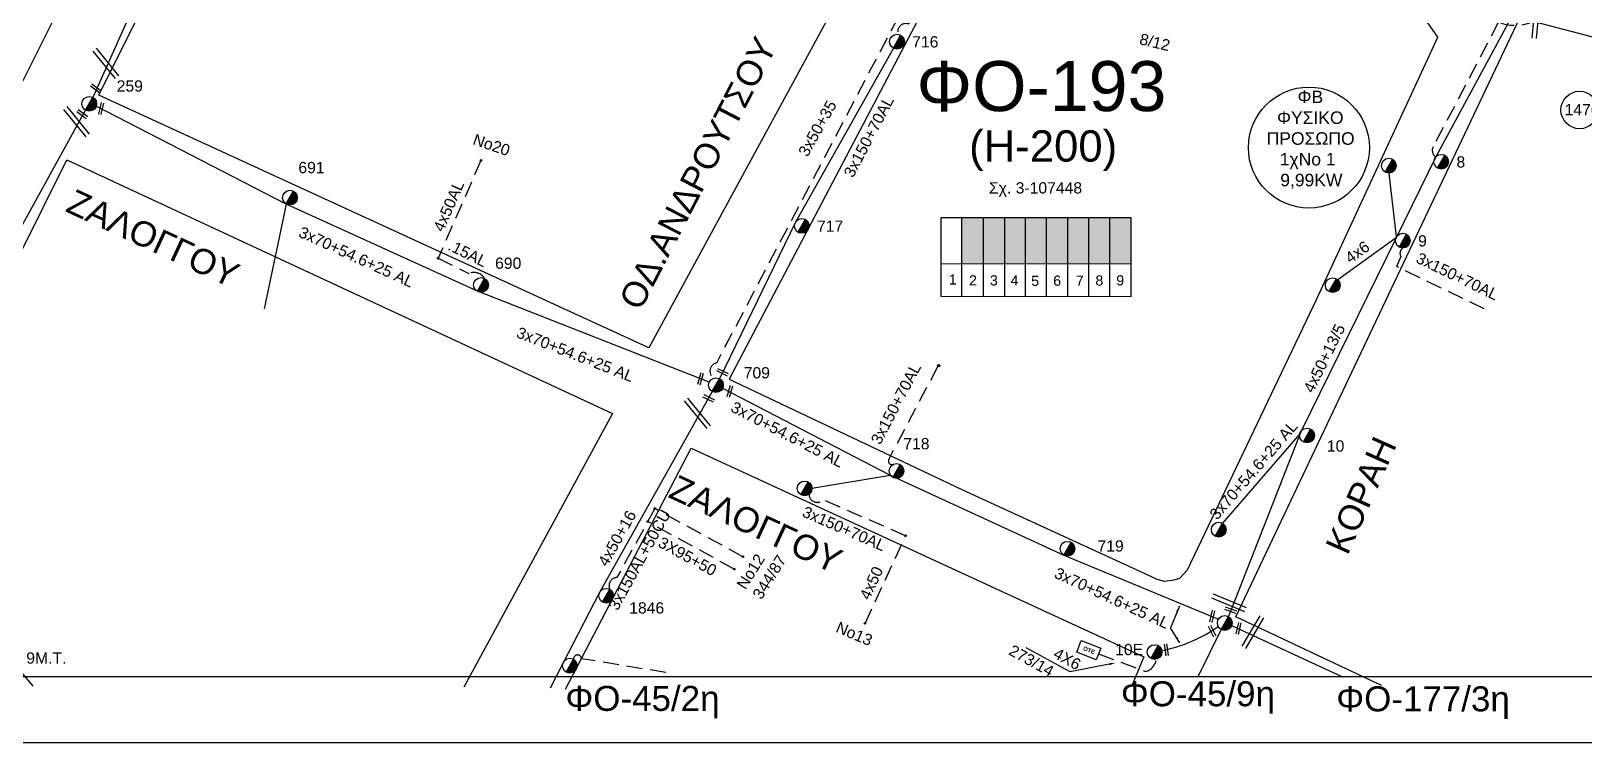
# Model space of a CAD drawing. Header units: millimetres. Extents: x 1020 to 3238, y 796 to 1818.
# Drawn here: x 1144.2 to 1392.6, y 796.3 to 910.1 of the extents above; entities that cross this region are included whole.
import ezdxf
from ezdxf import colors
from ezdxf.entities.mleader import LeaderData, LeaderLine
from ezdxf.enums import TextEntityAlignment as Align
from ezdxf.math import Vec2, Vec3

# ---------------------------------------------------------------- set-up
doc = ezdxf.new("R2010")
doc.units = ezdxf.units.MM
doc.linetypes.add('DASHED', pattern=[19.05, 12.7, -6.35])
for name, color, linetype, lineweight in [('.15', 7, 'Continuous', 30), ('.15AL', 7, 'DASHED', 30), ('3x150+70AL', 7, 'DASHED', 30), ('3x150AL+50CU', 7, 'Continuous', 30), ('3x50+35', 7, 'Continuous', 30), ('3x70+54.6+25 AL', 7, 'SYN_LINE', 30), ('3X95+50', 7, 'Continuous', 30), ('4x25', 7, 'Continuous', 30), ('4x50', 7, 'Continuous', 30), ('4x50+13_5', 7, 'Continuous', 30), ('4x50+16', 7, 'Continuous', 30), ('4x50+16AL', 7, 'Continuous', 30), ('4x50AL', 7, 'Continuous', 30), ('4x6', 7, 'SYN_LINE', 30), ('Υπόβαθρο ΔΕΗ', 7, 'Continuous', 30)]:
    doc.layers.add(name, color=color, linetype=linetype, lineweight=lineweight)
for name, color, linetype in [('Pillar OTE', 7, 'Continuous'), ('text οδών', 7, 'Continuous'), ('text_kalodion', 7, 'Continuous'), ('Άγνωστα', 7, 'Continuous'), ('ΑΓΝΩΣΤΟ ΕΝΑΕΡΙΟ ΚΑΛΩΔΙΟ', 7, 'Continuous'), ('ΑΓΝΩΣΤΟ ΥΠΟΓΕΙΟ ΚΑΛΩΔΙΟ', 7, 'DASHED'), ('Επιγραφές - Σχήματα', 7, 'Continuous'), ('Καλώδια ΧΤ   3x150AL+50CU', 7, 'DASHED'), ('Μηχανική τομή', 7, 'Continuous'), ('Στύλος ΦΜ', 7, 'Continuous'), ('Στύλος ΦΜ @ 1', 7, 'Continuous'), ('Συνδέσεις', 7, 'Continuous'), ('Συνεστραμμένα ΧΤ   3x70+54.6+25 AL', 7, 'SYN_LINE'), ('Τομή', 7, 'Continuous')]:
    doc.layers.add(name, color=color, linetype=linetype)
doc.styles.add('arial', font='arial.ttf')
doc.styles.get("Standard").update_dxf_attribs({"font": 'arial.ttf'})
doc.linetypes.add('SYN_LINE', pattern='A,0.5,-0.0001,["/\\/\\/\\/",Standard,S=0.1,R=0,X=0,Y=-0.05],-0.25', length=0.7501)
doc.dimstyles.new('ISO-25', dxfattribs={"dimtxt": 2.5, "dimasz": 2.5, "dimexe": 1.25, "dimexo": 0.625, "dimtad": 1, "dimtxsty": 'Standard', "dimcen": 2.5, "dimadec": 0, "dimazin": 0, "dimtfac": 1, "dimtmove": 0, "dimatfit": 3, "dimfxl": 1, "dimarcsym": 0})

# ---------------------------------------------------------------- blocks, each defined once
blk = doc.blocks.new('ΥΠΑΡΧΩΝ ΤΣΙΜΕΝΤΕΝΙΟΣ ΣΤΥΛΟΣ')
at = {"layer": 'Στύλος ΦΜ'}
blk.add_hatch(color=7, dxfattribs=at).paths.add_polyline_path([(-1.29, -2.28, 0.574793), (2.62, 0, 0.268822), (1.3, 2.27)])
at = {"layer": 'Στύλος ΦΜ', "color": 7}
blk.add_line((-1.29, -2.28), (1.3, 2.27), dxfattribs=at)
blk.add_circle((0, 0), 2.62, dxfattribs=at)
at = {"layer": 'Στύλος ΦΜ', "flags": 4}
for tag, p in [('ΑΡΙΘΜΟΣ', (-4.68, 8.05)), ('ΤΥΠΟΣ', (-4.91, 3.03))]:
    blk.add_attdef(tag, p, '', height=4, dxfattribs=at)
blk = doc.blocks.new('ΤΟΜΗ')
at = {"layer": 'Τομή', "ltscale": 40}
for p, q in [((-5.68, 0), (17.06, 0)), ((-5.68, -2.77), (17.06, -2.77))]:
    blk.add_line(p, q, dxfattribs=at)
blk = doc.blocks.new('_ΣΥΝΔΕΣΗ')
at = {"layer": 'Συνδέσεις', "linetype": 'SYN_LINE', "ltscale": 40}
blk.add_hatch(color=256, dxfattribs=at).paths.add_polyline_path([(0.5, -0.01, 1), (-0.5, -0.01, 1)])
at = {"layer": 'Συνδέσεις'}
blk.add_circle((0, -0.01), 0.5, dxfattribs=at)
blk = doc.blocks.new('ΜΗΧΑΝΙΚΗ ΤΟΜΗ')
at = {"layer": 'Μηχανική τομή', "ltscale": 40}
for p, q in [((-1.89, 0.78), (5.68, 0.78)), ((-1.89, -0.78), (5.68, -0.78))]:
    blk.add_line(p, q, dxfattribs=at)
blk = doc.blocks.new('PILLAR ΟΤΕ')
at = {"layer": 'Pillar OTE', "ltscale": 40}
blk.add_lwpolyline([(-3.31, 2.02), (3.39, 2.02), (3.39, -1.99), (-3.31, -1.99)], close=True, dxfattribs=at)
at = {"layer": 'Pillar OTE', "insert": (-1.81, 0.71), "char_height": 1.3575, "width": 109.961, "attachment_point": 1}
blk.add_mtext('{\\fArial|b1|i0|c161|p34;OTE}', dxfattribs=at)

msp = doc.modelspace()

# ---------------------------------------------------------------- hatches: boundary and pattern name
at = {"layer": 'Καλώδια ΧΤ   3x150AL+50CU', "linetype": 'DASHED', "lineweight": -3, "ltscale": 0.2}
h = msp.add_hatch(color=6, dxfattribs=at)
h.dxf.hatch_style = 1
h.paths.add_polyline_path([(1296.53, 880.26), (1293.09, 880.26), (1293.09, 872.9), (1296.53, 872.89)])
h = msp.add_hatch(color=173, dxfattribs=at)
h.dxf.hatch_style = 1
h.paths.add_polyline_path([(1296.53, 872.89), (1299.97, 872.89), (1299.97, 880.26), (1296.53, 880.26)])
h = msp.add_hatch(color=2, dxfattribs=at)
h.dxf.hatch_style = 1
h.paths.add_polyline_path([(1303.27, 880.26), (1299.97, 880.26), (1299.97, 872.89), (1303.27, 872.89)])
h = msp.add_hatch(color=30, dxfattribs=at)
h.dxf.hatch_style = 1
h.paths.add_polyline_path([(1303.27, 872.89), (1306.65, 872.88), (1306.65, 880.26), (1303.27, 880.26)])
h = msp.add_hatch(color=1, dxfattribs=at)
h.dxf.hatch_style = 1
h.paths.add_polyline_path([(1306.65, 872.88), (1310.05, 872.88), (1310.05, 880.26), (1306.65, 880.26)])
h = msp.add_hatch(color=85, dxfattribs=at)
h.dxf.hatch_style = 1
h.paths.add_polyline_path([(1309.99, 872.88), (1313.39, 872.88), (1313.39, 880.26), (1309.99, 880.26)])
h = msp.add_hatch(color=5, dxfattribs=at)
h.dxf.hatch_style = 1
h.paths.add_polyline_path([(1313.33, 872.89), (1316.72, 872.88), (1316.72, 880.26), (1313.33, 880.26)])
h = msp.add_hatch(color=62, dxfattribs=at)
h.dxf.hatch_style = 1
h.paths.add_polyline_path([(1316.65, 872.88), (1320.04, 872.88), (1320.04, 880.25), (1316.65, 880.26)])

# ---------------------------------------------------------------- linework, layer by layer
at = {"layer": '.15', "color": 30, "linetype": 'DASHED', "lineweight": -3, "ltscale": 0.2}
msp.add_lwpolyline([(1298.95, 935.93, 1.388993), (1295.74, 932.46), (1284.58, 911.2, 0.632264), (1282.91, 909.55)], format="xyb", dxfattribs=at)
at = {"layer": '.15', "color": 5, "linetype": 'DASHED', "lineweight": -3, "ltscale": 0.2}
msp.add_lwpolyline([(1390.86, 913.88), (1387.62, 914.75, -0.398731), (1378.93, 911.54), (1368.46, 891.57, 0.384962), (1368.87, 889.97, 0.936699)], format="xyb", dxfattribs=at)
at = {"layer": '.15AL', "color": 30, "lineweight": -3, "ltscale": 0.2}
msp.add_lwpolyline([(1209.33, 873.75), (1214.25, 871.33, -0.375909), (1216.78, 870.53, 8.189305)], format="xyb", dxfattribs=at)
at = {"lineweight": -3}
msp.add_lwpolyline([(1059.16, 1801.46), (3011.12, 1801.46), (3011.12, 806.84), (1059.16, 806.84)], close=True, dxfattribs=at)
at = {"lineweight": -3, "ltscale": 0.2}
msp.add_circle((1348.59, 891.46), 9.67, dxfattribs=at)
at = {"layer": '3x150+70AL', "color": 2, "linetype": 'DASHED', "lineweight": -3, "ltscale": 0.2}
for points in [[(1299.91, 935.69, 1.113486), (1293.54, 932.56), (1253.85, 857, 0.669165), (1253.42, 854.6)], [(1289.24, 856.48), (1281.41, 841.62, 0.647837), (1282.07, 840.78, 0.791846)], [(1284.1, 829.39), (1270.9, 835.14, -0.685664), (1268.67, 836.04, 3.659424)]]:
    msp.add_lwpolyline(points, format="xyb", dxfattribs=at)
at = {"layer": '3x150+70AL', "color": 5, "linetype": 'DASHED', "lineweight": -3, "ltscale": 0.2}
msp.add_lwpolyline([(1376.63, 865.67), (1362.63, 872.42), (1363.32, 874.01, -0.427049), (1363.64, 875.4, -0.966609)], format="xyb", dxfattribs=at)
at = {"layer": '3x150AL+50CU', "color": 6, "linetype": 'DASHED', "lineweight": -3, "ltscale": 0.2}
msp.add_lwpolyline([(1258.09, 826.04), (1244, 833.74), (1237.94, 822.72, 0.541481), (1236.8, 820.82, -1851.319549)], format="xyb", dxfattribs=at)
at = {"layer": '3x50+35', "color": 30, "lineweight": -3, "ltscale": 0.2}
msp.add_lwpolyline([(1282.14, 907.37), (1266.49, 879.54), (1254.36, 854.5)], dxfattribs=at)
at = {"layer": '3x70+54.6+25 AL', "color": 1, "linetype": 'SYN_LINE', "lineweight": -3, "ltscale": 15}
msp.add_lwpolyline([(1184.45, 962.14), (1169.29, 933.42), (1154.14, 899.47)], dxfattribs=at)
at = {"layer": '3x70+54.6+25 AL', "color": 30, "linetype": 'SYN_LINE', "lineweight": -3, "ltscale": 20}
msp.add_lwpolyline([(1252.7, 853.95), (1215.62, 868.48), (1185.06, 882.43), (1154.67, 898.07)], dxfattribs=at)
at = {"layer": '3x70+54.6+25 AL', "color": 2, "linetype": 'SYN_LINE', "lineweight": -3, "ltscale": 20}
msp.add_lwpolyline([(1254.84, 852.99), (1281.65, 839.1), (1309.41, 826.29), (1334.11, 816.04)], dxfattribs=at)
at = {"layer": '3x70+54.6+25 AL', "color": 5, "linetype": 'SYN_LINE', "lineweight": -3, "ltscale": 20}
msp.add_lwpolyline([(1347.14, 845.67), (1334.76, 831.39)], dxfattribs=at)
at = {"layer": '3x70+54.6+25 AL', "color": 1, "linetype": 'SYN_LINE', "lineweight": -3, "ltscale": 10}
msp.add_arc((1320.87, 833.5), 22.83, 280.5744, 305.4029, dxfattribs=at)
at = {"layer": '3X95+50', "color": 6, "linetype": 'DASHED', "lineweight": -3, "ltscale": 0.2}
msp.add_lwpolyline([(1256.69, 824.06), (1242.85, 831.66)], dxfattribs=at)
at = {"layer": '4x25', "color": 30, "linetype": 'SYN_LINE', "lineweight": -3, "ltscale": 20}
msp.add_lwpolyline([(1185.06, 882.43), (1181.5, 865.65)], dxfattribs=at)
at = {"layer": '4x50', "color": 2, "lineweight": -3, "ltscale": 0.2}
msp.add_lwpolyline([(1269.11, 837), (1281.65, 839.1)], dxfattribs=at)
at = {"layer": '4x50', "color": 2, "linetype": 'DASHED', "lineweight": -3, "ltscale": 0.2}
msp.add_lwpolyline([(1277.62, 815.39), (1284.1, 829.39)], dxfattribs=at)
at = {"layer": '4x50+13_5', "color": 5, "lineweight": -3, "ltscale": 0.2}
msp.add_lwpolyline([(1381.21, 912.72), (1368.87, 889.97), (1362.53, 877.01), (1347.28, 846.01), (1335.71, 816.47)], dxfattribs=at)
at = {"layer": '4x50+16', "color": 6, "lineweight": -3, "ltscale": 0.2}
msp.add_lwpolyline([(1253.19, 852.45), (1235.15, 820.3), (1229.28, 808.96), (1227.24, 805.01)], dxfattribs=at)
at = {"layer": '4x50+16AL', "color": 85, "lineweight": -3, "ltscale": 0.2}
msp.add_lwpolyline([(1120.94, 832.72), (1130.53, 856.74), (1152.97, 897.43)], dxfattribs=at)
at = {"layer": '4x50AL', "color": 30, "linetype": 'DASHED', "lineweight": -3, "ltscale": 0.2}
msp.add_lwpolyline([(1216.19, 889.4), (1209.33, 873.75)], dxfattribs=at)
at = {"layer": '4x6', "color": 5, "lineweight": -3, "ltscale": 0.2}
msp.add_lwpolyline([(1362.53, 877.01), (1353.23, 870.29)], dxfattribs=at)
at = {"layer": '4x6', "color": 1, "linetype": 'DASHED', "lineweight": -3, "ltscale": 0.2}
msp.add_lwpolyline([(1314.97, 810.52), (1322.52, 807.67, 0.291752), (1324.19, 809.65, 16.302643)], format="xyb", dxfattribs=at)
at = {"layer": 'Pillar OTE', "lineweight": -3, "ltscale": 40}
for points in [[(1289.76, 867.62), (1289.76, 880.26), (1320.1, 880.25), (1320.1, 867.59), (1289.76, 867.62)], [(1293.09, 867.61), (1293.09, 880.26)], [(1296.53, 867.61), (1296.53, 880.26)], [(1299.97, 867.61), (1299.97, 880.26)], [(1303.27, 867.6), (1303.27, 880.26)], [(1306.65, 867.6), (1306.65, 880.26)], [(1310.05, 867.6), (1310.05, 880.26)], [(1313.39, 867.59), (1313.39, 880.26)], [(1316.77, 867.59), (1316.78, 880.26)], [(1289.76, 872.9), (1320.1, 872.87)]]:
    msp.add_lwpolyline(points, dxfattribs=at)
at = {"layer": 'ΑΓΝΩΣΤΟ ΕΝΑΕΡΙΟ ΚΑΛΩΔΙΟ', "color": 5, "lineweight": -3, "ltscale": 0.2}
msp.add_lwpolyline([(1362.61, 877.18), (1361.43, 887.38)], dxfattribs=at)
at = {"layer": 'ΑΓΝΩΣΤΟ ΕΝΑΕΡΙΟ ΚΑΛΩΔΙΟ', "color": 30, "lineweight": -3, "ltscale": 0.2}
msp.add_lwpolyline([(1336.23, 815.04), (1353.96, 806.84)], dxfattribs=at)
at = {"layer": 'ΑΓΝΩΣΤΟ ΕΝΑΕΡΙΟ ΚΑΛΩΔΙΟ', "color": 1, "lineweight": -3, "ltscale": 0.2}
msp.add_lwpolyline([(1334.55, 814.43), (1330.81, 806.84)], dxfattribs=at)
at = {"layer": 'ΑΓΝΩΣΤΟ ΥΠΟΓΕΙΟ ΚΑΛΩΔΙΟ', "color": 6, "lineweight": -3, "ltscale": 0.2}
msp.add_lwpolyline([(1245.74, 807.52), (1232.27, 809.73, 1.015154), (1231, 809.64, 0.010376)], format="xyb", dxfattribs=at)
at = {"layer": 'Επιγραφές - Σχήματα', "lineweight": -3}
msp.add_lwpolyline([(1019.92, 1815.41), (3237.54, 1815.41), (3238.24, 796.27), (1019.92, 796.27)], close=True, dxfattribs=at)
at = {"layer": 'Υπόβαθρο ΔΕΗ', "color": 7, "lineweight": -3}
for points in [[(1138.04, 970.71), (1169.16, 964.14), (1170.17, 963.7), (1170.78, 963.23), (1171.35, 962.41), (1171.71, 961.63), (1171.74, 960.98), (1171.79, 960.16), (1171.72, 959.32), (1171.51, 958.68), (1171.07, 958.07), (1170.62, 957.5), (1116.65, 849.69), (1116, 848.58), (1115.23, 847.82), (1114.56, 847.34), (1113.25, 846.91), (1111.67, 846.83), (1110.76, 847.25), (1109.83, 847.65), (1108.64, 849.15), (1087.1, 875.07)], [(1185.75, 961.32), (1280.56, 937.24), (1281.65, 936.78), (1282.28, 936.03), (1282.72, 935.22), (1282.98, 934.21), (1282.8, 932.94), (1282.31, 931.78), (1243.03, 859.41), (1155.07, 899.82)], [(1297.14, 932.97), (1255.88, 854.42), (1293.07, 836.8), (1322.38, 823.38), (1324.26, 822.46), (1325.48, 822.12), (1327.05, 822.36), (1327.97, 822.6), (1329.2, 823.93), (1349.87, 867.29), (1369.21, 909.11), (1364.31, 916.21)]]:
    msp.add_lwpolyline(points, close=True, dxfattribs=at)
for points in [[(1360.2, 805.47), (1336.91, 816.44), (1382.33, 912.17), (1464.53, 890.72), (1466.2, 890.08), (1467.13, 889.23), (1467.84, 888.14), (1468.14, 886.99), (1468.18, 885.92), (1468, 885.12), (1467.37, 883.6), (1456.52, 861.83), (1427.9, 805.34)], [(1144.57, 805.34), (1121.65, 832.82), (1134.88, 859.23), (1149.97, 889.49), (1237.23, 848.93), (1213.45, 805.18)], [(1229.73, 804.86), (1249.82, 843.42), (1322.2, 810.03), (1320.26, 805.41)]]:
    msp.add_lwpolyline(points, dxfattribs=at)
at = {"layer": 'Υπόβαθρο ΔΕΗ', "lineweight": -3}
msp.add_circle((1391.89, 897.46), 3, dxfattribs=at)

# ---------------------------------------------------------------- block references
at = {"layer": 'Pillar OTE', "xscale": 0.5, "yscale": 0.5, "zscale": 0.5, "rotation": 339}
msp.add_blockref('PILLAR ΟΤΕ', (1313.37, 811.1), dxfattribs=at)
at = {"layer": 'Μηχανική τομή', "lineweight": -3}
for p, xscale, yscale, zscale, rotation in [((1154.99, 900.59), 0.2499999999999677, 0.2499999999999677, 0.2499999999999677, 142.7178040235174), ((1152.81, 896.48), 0.2499999999999677, 0.2499999999999677, 0.2499999999999677, 142.7178040235174), ((1155.38, 897.23), 0.2499999999999677, 0.2499999999999677, 0.2499999999999677, 76.76918095440216), ((1251.21, 854.05), 0.2499999999999677, 0.2499999999999677, 0.2499999999999677, 74.02456761277536), ((1255.28, 855.31), 0.2499999999999678, 0.2499999999999678, 0.2499999999999678, 154.3110695958513), ((1253.06, 851.11), 0.2499999999999678, 0.2499999999999678, 0.2499999999999678, 154.3110695958513), ((1255.87, 852.05), 0.2499999999999677, 0.2499999999999677, 0.2499999999999677, 74.02456761277536), ((1333.04, 816.05), 0.2499999999999677, 0.2499999999999677, 0.2499999999999677, 76.76918095440216), ((1336.54, 817.3), 0.2499999999999678, 0.2499999999999678, 0.2499999999999678, 160.0479826606599), ((1333.36, 813.68), 0.2499999999999677, 0.2499999999999677, 0.2499999999999677, 116.0485750276942), ((1337.26, 814.11), 0.2499999999999677, 0.2499999999999677, 0.2499999999999677, 76.76918095440216), ((1325.9, 810.68), 0.2499999999999677, 0.2499999999999677, 0.2499999999999677, 98.83420091364934)]:
    msp.add_blockref('ΜΗΧΑΝΙΚΗ ΤΟΜΗ', p, dxfattribs=dict(at, xscale=xscale, yscale=yscale, zscale=zscale, rotation=rotation))
at = {"layer": 'Στύλος ΦΜ @ 1', "lineweight": -3, "ltscale": 40}
ref = msp.add_blockref('ΥΠΑΡΧΩΝ ΤΣΙΜΕΝΤΕΝΙΟΣ ΣΤΥΛΟΣ', (1282.72, 908.39), dxfattribs=dict(at, xscale=0.4499999999998245, yscale=0.4499999999998245, zscale=0.4499999999998245))
ref.add_attrib('ΤΥΠΟΣ', '716', (1285.15, 907.46), dxfattribs={"layer": 'Στύλος ΦΜ', "height": 1.8, "rotation": 360, "flags": 4})
ref = msp.add_blockref('ΥΠΑΡΧΩΝ ΤΣΙΜΕΝΤΕΝΙΟΣ ΣΤΥΛΟΣ', (1153.55, 898.45), dxfattribs=dict(at, xscale=0.4499999999998781, yscale=0.4499999999998781, zscale=0.4499999999998781))
ref.add_attrib('ΤΥΠΟΣ', '259', (1157.94, 900.4), dxfattribs={"layer": 'Στύλος ΦΜ', "height": 1.8, "flags": 4})
ref = msp.add_blockref('ΥΠΑΡΧΩΝ ΤΣΙΜΕΝΤΕΝΙΟΣ ΣΤΥΛΟΣ', (1185.64, 883.46), dxfattribs=dict(at, xscale=0.449999999999813, yscale=0.449999999999813, zscale=0.449999999999813))
ref.add_attrib('ΤΥΠΟΣ', '691', (1186.99, 887.36), dxfattribs={"layer": 'Στύλος ΦΜ', "height": 1.8, "rotation": 360, "flags": 4})
for p, xscale, yscale, zscale in [((1361.37, 888.56), 0.4499999999998245, 0.4499999999998245, 0.4499999999998245), ((1352.4, 869.46), 0.4499999999998245, 0.4499999999998245, 0.4499999999998245), ((1267.94, 836.96), 0.449999999999813, 0.449999999999813, 0.449999999999813), ((1334.17, 830.37), 0.4499999999998245, 0.4499999999998245, 0.4499999999998245), ((1335.13, 815.45), 0.4499999999998245, 0.4499999999998245, 0.4499999999998245), ((1230.41, 808.62), 0.449999999999813, 0.449999999999813, 0.449999999999813)]:
    msp.add_blockref('ΥΠΑΡΧΩΝ ΤΣΙΜΕΝΤΕΝΙΟΣ ΣΤΥΛΟΣ', p, dxfattribs=dict(at, xscale=xscale, yscale=yscale, zscale=zscale))
ref = msp.add_blockref('ΥΠΑΡΧΩΝ ΤΣΙΜΕΝΤΕΝΙΟΣ ΣΤΥΛΟΣ', (1369.75, 889.19), dxfattribs=dict(at, xscale=0.4499999999998245, yscale=0.4499999999998245, zscale=0.4499999999998245))
ref.add_attrib('ΤΥΠΟΣ', '8', (1372.19, 888.26), dxfattribs={"layer": 'Στύλος ΦΜ', "height": 1.8, "rotation": 360, "flags": 4})
ref = msp.add_blockref('ΥΠΑΡΧΩΝ ΤΣΙΜΕΝΤΕΝΙΟΣ ΣΤΥΛΟΣ', (1267.5, 878.93), dxfattribs=dict(at, xscale=0.4499999999998245, yscale=0.4499999999998245, zscale=0.4499999999998245))
ref.add_attrib('ΤΥΠΟΣ', '717', (1269.93, 877.99), dxfattribs={"layer": 'Στύλος ΦΜ', "height": 1.8, "rotation": 360, "flags": 4})
ref = msp.add_blockref('ΥΠΑΡΧΩΝ ΤΣΙΜΕΝΤΕΝΙΟΣ ΣΤΥΛΟΣ', (1363.62, 876.58), dxfattribs=dict(at, xscale=0.4499999999998245, yscale=0.4499999999998245, zscale=0.4499999999998245))
ref.add_attrib('ΤΥΠΟΣ', '9', (1366.06, 875.64), dxfattribs={"layer": 'Στύλος ΦΜ', "height": 1.8, "rotation": 360, "flags": 4})
ref = msp.add_blockref('ΥΠΑΡΧΩΝ ΤΣΙΜΕΝΤΕΝΙΟΣ ΣΤΥΛΟΣ', (1216.2, 869.5), dxfattribs=dict(at, xscale=0.449999999999813, yscale=0.449999999999813, zscale=0.449999999999813))
ref.add_attrib('ΤΥΠΟΣ', '690', (1218.45, 872.07), dxfattribs={"layer": 'Στύλος ΦΜ', "height": 1.8, "rotation": 360, "flags": 4})
ref = msp.add_blockref('ΥΠΑΡΧΩΝ ΤΣΙΜΕΝΤΕΝΙΟΣ ΣΤΥΛΟΣ', (1253.77, 853.47), dxfattribs=dict(at, xscale=0.449999999999813, yscale=0.449999999999813, zscale=0.449999999999813))
ref.add_attrib('ΤΥΠΟΣ', '709', (1258.21, 854.55), dxfattribs={"layer": 'Στύλος ΦΜ', "height": 1.8, "rotation": 360, "flags": 4})
ref = msp.add_blockref('ΥΠΑΡΧΩΝ ΤΣΙΜΕΝΤΕΝΙΟΣ ΣΤΥΛΟΣ', (1282.64, 839.75), dxfattribs=dict(at, xscale=0.449999999999813, yscale=0.449999999999813, zscale=0.449999999999813))
ref.add_attrib('ΤΥΠΟΣ', '718', (1283.73, 843.21), dxfattribs={"layer": 'Στύλος ΦΜ', "height": 1.8, "rotation": 360, "flags": 4})
ref = msp.add_blockref('ΥΠΑΡΧΩΝ ΤΣΙΜΕΝΤΕΝΙΟΣ ΣΤΥΛΟΣ', (1348.29, 845.42), dxfattribs=dict(at, xscale=0.4499999999998245, yscale=0.4499999999998245, zscale=0.4499999999998245))
ref.add_attrib('ΤΥΠΟΣ', '10', (1351.46, 842.85), dxfattribs={"layer": 'Στύλος ΦΜ', "height": 1.8, "rotation": 360, "flags": 4})
ref = msp.add_blockref('ΥΠΑΡΧΩΝ ΤΣΙΜΕΝΤΕΝΙΟΣ ΣΤΥΛΟΣ', (1309.99, 827.32), dxfattribs=dict(at, xscale=0.449999999999813, yscale=0.449999999999813, zscale=0.449999999999813))
ref.add_attrib('ΤΥΠΟΣ', '719', (1314.78, 826.86), dxfattribs={"layer": 'Στύλος ΦΜ', "height": 1.8, "rotation": 360, "flags": 4})
ref = msp.add_blockref('ΥΠΑΡΧΩΝ ΤΣΙΜΕΝΤΕΝΙΟΣ ΣΤΥΛΟΣ', (1236.21, 819.8), dxfattribs=dict(at, xscale=0.4499999999998245, yscale=0.4499999999998245, zscale=0.4499999999998245))
ref.add_attrib('ΤΥΠΟΣ', '1846', (1239.9, 816.96), dxfattribs={"layer": 'Στύλος ΦΜ', "height": 1.8, "rotation": 360, "flags": 4})
ref = msp.add_blockref('ΥΠΑΡΧΩΝ ΤΣΙΜΕΝΤΕΝΙΟΣ ΣΤΥΛΟΣ', (1323.91, 810.8), dxfattribs=dict(at, xscale=0.4499999999998245, yscale=0.4499999999998245, zscale=0.4499999999998245))
ref.add_attrib('ΑΡΙΘΜΟΣ', '10E', (1317.61, 810.3), dxfattribs={"layer": 'Στύλος ΦΜ', "height": 1.8, "rotation": 360, "flags": 4})
ref = msp.add_blockref('ΥΠΑΡΧΩΝ ΤΣΙΜΕΝΤΕΝΙΟΣ ΣΤΥΛΟΣ', (1140.89, 807.64), dxfattribs=dict(at, xscale=0.4499999999998112, yscale=0.4499999999998112, zscale=0.4499999999998112))
ref.add_attrib('ΤΥΠΟΣ', '9M.T.', (1143.48, 808.94), dxfattribs={"layer": 'Στύλος ΦΜ', "height": 1.8, "rotation": 360, "flags": 4})
at = {"layer": 'Συνδέσεις', "lineweight": -3}
for p, xscale, yscale, zscale in [((1216.19, 889.4), 0.25, 0.25, 0.25), ((1209.33, 873.76), 0.25, 0.25, 0.25), ((1289.39, 856.6), 0.3874371830995742, 0.3874371830995742, 0.3874371830995742), ((1244, 833.75), 0.25, 0.25, 0.25), ((1242.85, 831.67), 0.25, 0.25, 0.25), ((1284.1, 829.4), 0.25, 0.25, 0.25), ((1258.09, 826.04), 0.25, 0.25, 0.25), ((1256.7, 824.06), 0.25, 0.25, 0.25), ((1277.62, 815.4), 0.25, 0.25, 0.25)]:
    msp.add_blockref('_ΣΥΝΔΕΣΗ', p, dxfattribs=dict(at, xscale=xscale, yscale=yscale, zscale=zscale))
at = {"layer": 'Τομή', "lineweight": -3, "xscale": 0.2499999999999995, "yscale": 0.2499999999999995, "zscale": 0.2499999999999995}
for p, rotation in [((1384.42, 910.38), 84.63314901984216), ((1156.85, 903.58), 129.1290520902559), ((1152.18, 894.25), 129.1290520902559), ((1251.45, 847.63), 129.1290520902559), ((1334.61, 819.54), 337.3935598062533), ((1338.62, 812.94), 59.48217459290819)]:
    msp.add_blockref('ΤΟΜΗ', p, dxfattribs=dict(at, rotation=rotation))

# ---------------------------------------------------------------- texts
at = {"lineweight": -3, "ltscale": 30, "char_height": 1.63, "width": 11.2573, "attachment_point": 1}
for s, insert in [('1', (1291.01, 871.18)), ('2', (1294.25, 871.04)), ('3', (1297.58, 871.04)), ('4', (1300.88, 871.04)), ('5', (1304.18, 870.96)), ('6', (1307.7, 870.99)), ('7', (1311.33, 870.99)), ('8', (1314.45, 871.02)), ('9', (1317.78, 871.04))]:
    msp.add_mtext(s, dxfattribs=dict(at, insert=insert))
at = {"layer": 'text οδών', "lineweight": -3}
msp.add_text('ΚΟΡΑΗ', height=4, rotation=66.0473, dxfattribs=at).set_placement((1356.92, 835.87), align=Align.MIDDLE_CENTER)
at = {"layer": 'text οδών', "lineweight": -3, "ltscale": 40, "char_height": 2, "width": 13.6816, "attachment_point": 1}
for s, insert, rotation in [('{\\H2x;OΔ.ANΔPOYTΣOY\\fMS Shell Dlg|b0|i0|c0|p0;\\H0.35416x;\\P} ', (1238.12, 867.02), 62.668), ('{\\H2x;ZAΛOΓΓOY\\fMS Shell Dlg|b0|i0|c0|p0;\\H0.35416x;\\P} ', (1151.25, 884.95), 335.1369), ('{\\H2x;ZAΛOΓΓOY\\fMS Shell Dlg|b0|i0|c0|p0;\\H0.35416x;\\P} ', (1247.64, 839.25), 335.1369)]:
    msp.add_mtext(s, dxfattribs=dict(at, insert=insert, rotation=rotation))
at = {"layer": 'text_kalodion', "linetype": 'Continuous', "lineweight": -3, "ltscale": 0.2}
for s, rotation, p in [('3x50+35', 60.6607, (1270, 894.53)), ('3x150+70AL', 62.2905, (1278.2, 893.2)), ('4x50AL', 66.3199, (1211.03, 882.11)), ('3x70+54.6+25 AL', 335.4549, (1196.28, 873.97)), ('.15AL', 333.7094, (1214.08, 874.54)), ('4x6', 35.8336, (1356.33, 874.75)), ('3x150+70AL', 334.2593, (1372.34, 870.88)), ('3x70+54.6+25 AL', 338.6092, (1231.28, 858.39)), ('4x50+13/5', 63.8029, (1351.05, 857.76)), ('3x150+70AL', 62.2285, (1282.54, 850.52)), ('3x70+54.6+25 AL', 332.6189, (1265.19, 845.6)), ('3x70+54.6+25 AL', 49.0561, (1339.74, 839.89)), ('4x50+16', 60.6979, (1237.96, 828.99)), ('3x150AL+50CU', 61.2095, (1241.54, 825.54)), ('3x150+70AL', 336.4728, (1274.27, 830.54)), ('3X95+50', 331.2095, (1249.23, 826.1)), ('4x50', 65.1562, (1278.62, 821.84)), ('3x70+54.6+25 AL', 335.2298, (1317.1, 819.44)), ('273/14', 331.2095, (1304.23, 809.42)), ('4X6', 331.2095, (1309.95, 809.71))]:
    msp.add_text(s, height=1.8, rotation=rotation, dxfattribs=at).set_placement(p, align=Align.MIDDLE_CENTER)
at = {"layer": 'Άγνωστα', "color": 7, "lineweight": -3, "char_height": 1.8, "width": 4.551914400963142e-14, "attachment_point": 1}
for s, insert in [('1476', (1389.48, 898.41)), ('Σχ. 3-107448', (1297.43, 885.91))]:
    msp.add_mtext(s, dxfattribs=dict(at, insert=insert))
at = {"layer": 'Επιγραφές - Σχήματα', "lineweight": -3, "width": 15.5504, "attachment_point": 1, "style": 'arial'}
for s, insert, char_height in [('ΦO-193', (1285.83, 905.28), 8), ('(H-200)', (1294.26, 894.21), 5)]:
    msp.add_mtext(s, dxfattribs=dict(at, insert=insert, char_height=char_height))
at = {"layer": 'Επιγραφές - Σχήματα', "lineweight": -3, "char_height": 4, "width": 14.2262, "attachment_point": 1}
for s, insert in [('ΦO-45/2η', (1229.7, 805.39)), ('ΦO-45/9η', (1318.52, 806.13)), ('ΦO-177/3η', (1352.97, 805.32))]:
    msp.add_mtext(s, dxfattribs=dict(at, insert=insert))
at = {"layer": 'Υπόβαθρο ΔΕΗ', "lineweight": -3, "char_height": 1.8, "width": 9.1232, "attachment_point": 1, "style": 'arial'}
for s, insert, rotation in [('8/12', (1321.79, 909.75), 346.529), ('No20', (1215.33, 893.7), 341.2922), ('No12\\P344/87', (1256.97, 821.61), 57.8487), ('No13', (1273.48, 815.72), 337.054)]:
    msp.add_mtext(s, dxfattribs=dict(at, insert=insert, rotation=rotation))
at = {"layer": 'Υπόβαθρο ΔΕΗ', "lineweight": -3, "char_height": 2, "width": 17.2548, "attachment_point": 1}
for s, insert in [('{\\W8.64836; }ΦΒ \\P{\\W4.42067; }ΦΥΣΙΚΟ \\P{\\W2.28183; }ΠΡΟΣΩΠΟ', (1340.07, 900.57)), ('{\\W5.64925; }1χΝο 1\\P{\\W5.75643; }9,99KW', (1339.55, 890.59))]:
    msp.add_mtext(s, dxfattribs=dict(at, insert=insert))

# ---------------------------------------------------------------- leaders
at = {"layer": 'Επιγραφές - Σχήματα', "ltscale": 40}
for points in [[(1327.88, 818.14), (1326.45, 814.69)], [(1327.96, 812.25), (1326.45, 814.69)]]:
    msp.add_leader(points, dimstyle='ISO-25', override={"dimasz": 1, "dimtad": 0}, dxfattribs=at)
at = {"layer": 'Συνεστραμμένα ΧΤ   3x70+54.6+25 AL', "color": 0, "linetype": 'Continuous', "lineweight": -3, "ltscale": 0.2}
ml = msp.add_multileader_mtext('Standard', dxfattribs=at)
ml.set_content('')
ml.set_leader_properties()
ml.build(insert=Vec2(0, 0))
ml.multileader.update_dxf_attribs({"arrow_head_size": 1})
ctx = ml.context
ctx.base_point, ctx.arrow_head_size, ctx.plane_origin, ctx.plane_x_axis, ctx.plane_y_axis = Vec3(1299.89, 813.43), 1, Vec3(1317.65, 809.05), Vec3(0.87462, -0.48481), Vec3(0.48481, 0.87462)
ctx.text_align_type = 2
notes = []
notes.append((ctx, [(0, (1, 1, 0), (1310.39, 807.61), (-0.87462, 0.48481), 8, [(0, [(1317.65, 809.05)], 0, [])])]))
ctx.mtext.insert, ctx.mtext.text_direction, ctx.mtext.rotation, ctx.mtext.alignment, ctx.mtext.flow_direction = Vec3(1302.61, 814.21), Vec3(0.87462, -0.48481), 5.77704, 3, 5
for ctx, leaders in notes:
    for number, flags, end, landing, length, lines in leaders:
        leader = LeaderData()
        leader.index, (leader.has_last_leader_line, leader.has_dogleg_vector, leader.attachment_direction) = number, flags
        leader.last_leader_point, leader.dogleg_vector, leader.dogleg_length = Vec3(end), Vec3(landing), length
        for number, points, colour, breaks in lines:
            line = LeaderLine()
            line.index, line.vertices, line.color, line.breaks = number, Vec3.list(points), colors.encode_raw_color(colour), breaks
            leader.lines.append(line)
        ctx.leaders.append(leader)

doc.saveas('drawing.dxf')
